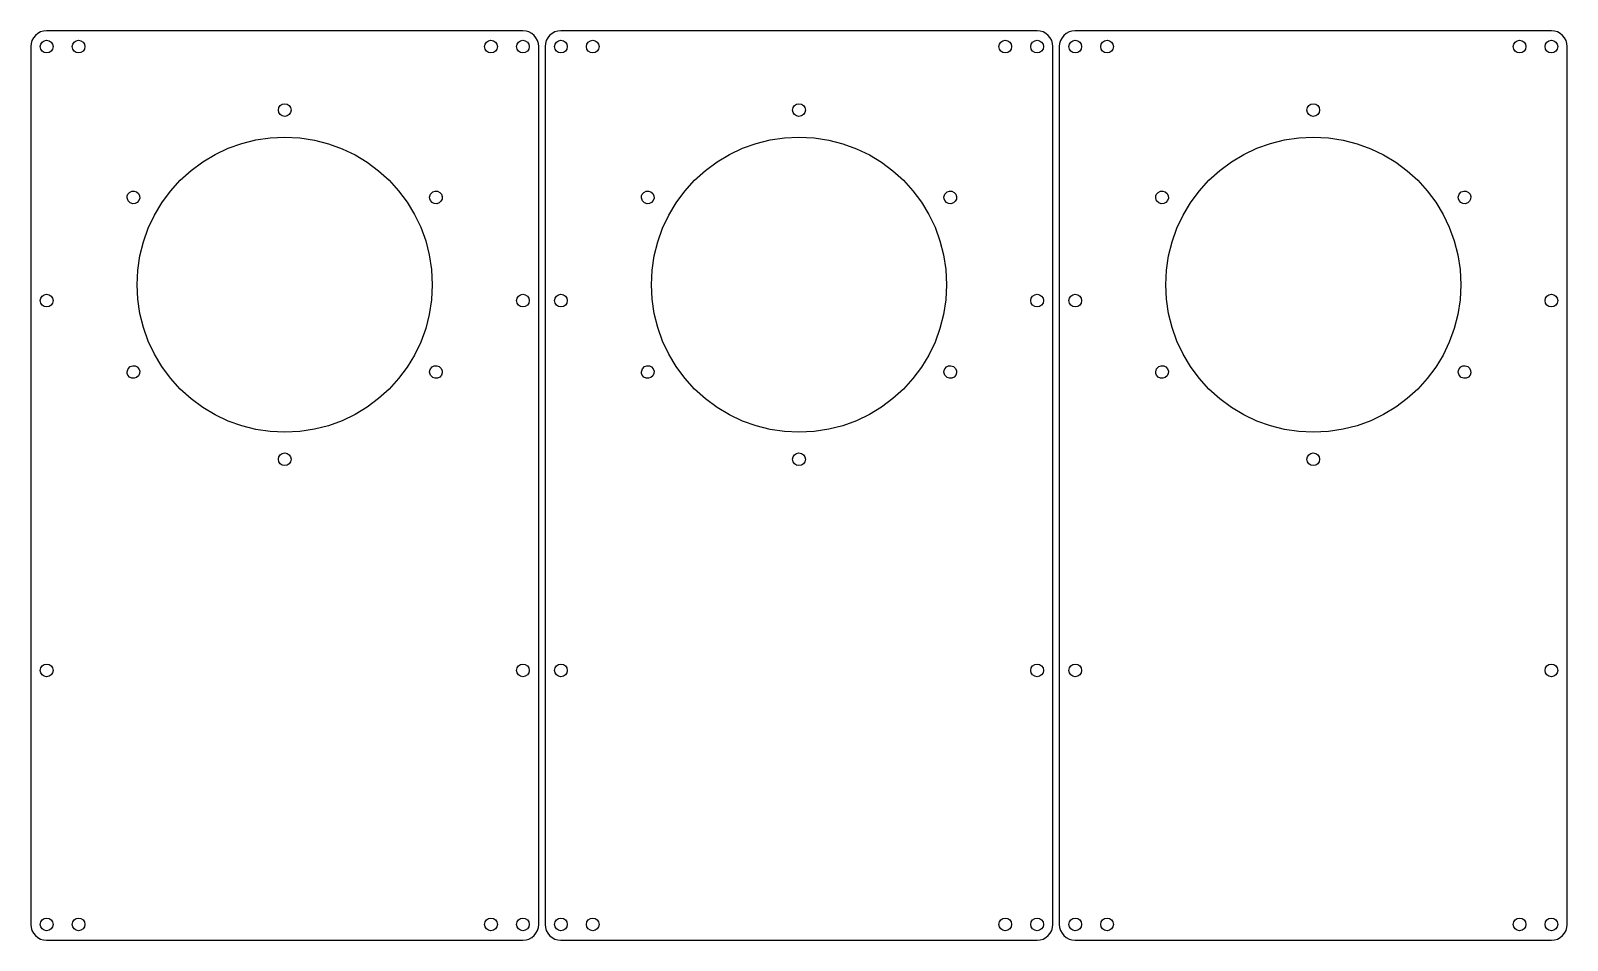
# Model space of a CAD drawing. Extents: x -8 to 800, y 225 to 800.
# Drawn here: x -8 to 476, y 513.5 to 800 of the extents above; entities that cross this region are included whole.
import ezdxf

# ---------------------------------------------------------------- set-up
doc = ezdxf.new("R2010")
doc.units = 0

msp = doc.modelspace()

# ---------------------------------------------------------------- linework, layer by layer
for p, q in [((-5.798146, 799.14734), (-6.537569, 798.53775)), ((-4.948708, 799.607281), (-5.798146, 799.14734)), ((-4.009068, 799.89777), (-4.948708, 799.607281)), ((-2.99904, 799.999), (-4.009068, 799.89777)), ((147.001, 799.999), (-2.99904, 799.999)), ((148.01085, 799.89777), (147.001, 799.999)), ((148.950422, 799.607281), (148.01085, 799.89777)), ((149.799877, 799.14734), (148.950422, 799.607281)), ((150.539375, 798.53775), (149.799877, 799.14734)), ((156.201123, 799.147393), (155.461625, 798.537875)), ((157.050578, 799.607297), (156.201123, 799.147393)), ((157.99015, 799.897771), (157.050578, 799.607297)), ((159, 799.999), (157.99015, 799.897771)), ((309, 799.999), (159, 799.999)), ((310.010137, 799.897771), (309, 799.999)), ((310.949844, 799.607297), (310.010137, 799.897771)), ((311.799316, 799.147393), (310.949844, 799.607297)), ((312.53875, 798.537875), (311.799316, 799.147393)), ((318.200684, 799.147393), (317.46125, 798.537875)), ((319.050156, 799.607297), (318.200684, 799.147393)), ((319.989863, 799.897771), (319.050156, 799.607297)), ((321, 799.999), (319.989863, 799.897771)), ((470.999, 799.999), (321, 799.999)), ((472.00918, 799.897771), (470.999, 799.999)), ((472.949, 799.607297), (472.00918, 799.897771)), ((473.798633, 799.147393), (472.949, 799.607297)), ((474.53825, 798.537875), (473.798633, 799.147393)), ((-7.897623, 796.009137), (-7.99886, 794.999)), ((-7.99886, 794.999), (-7.99886, 518.5)), ((-7.60712, 796.948844), (-7.897623, 796.009137)), ((-7.147165, 797.798316), (-7.60712, 796.948844)), ((-6.537569, 798.53775), (-7.147165, 797.798316)), ((-4.98103, 795), (-4.823872, 795.77825)), ((-4.823872, 794.221328), (-4.98103, 795)), ((-4.823872, 795.77825), (-4.395276, 796.414)), ((-4.395276, 793.585625), (-4.823872, 794.221328)), ((-4.395276, 796.414), (-3.759563, 796.84275)), ((-3.759563, 796.84275), (-2.98105, 797)), ((-2.98105, 797), (-2.202578, 796.842891)), ((-2.202578, 796.842891), (-1.566955, 796.414375)), ((-1.138487, 794.221328), (-1.567053, 793.585625)), ((-1.566955, 796.414375), (-1.13845, 795.778672)), ((-0.981333, 795), (-1.138487, 794.221328)), ((-1.13845, 795.778672), (-0.981333, 795)), ((5.05512, 795), (5.212274, 795.77825)), ((5.212274, 794.221328), (5.05512, 795)), ((5.212274, 795.77825), (5.640841, 796.414)), ((5.640841, 793.585625), (5.212274, 794.221328)), ((5.640841, 796.414), (6.276478, 796.84275)), ((6.276478, 796.84275), (7.05484, 797)), ((7.05484, 797), (7.833462, 796.842891)), ((7.833462, 796.842891), (8.469164, 796.414375)), ((8.897662, 794.221328), (8.469066, 793.585625)), ((8.469164, 796.414375), (8.897698, 795.778672)), ((9.05482, 795), (8.897662, 794.221328)), ((8.897698, 795.778672), (9.05482, 795)), ((134.982, 795), (135.139109, 795.778828)), ((135.139109, 794.22175), (134.982, 795)), ((135.139109, 795.778828), (135.567625, 796.414875)), ((135.567625, 793.586), (135.139109, 794.22175)), ((135.567625, 796.414875), (136.203328, 796.843734)), ((136.203328, 796.843734), (136.982, 797.001)), ((136.982, 797.001), (137.76025, 796.843734)), ((137.76025, 796.843734), (138.396, 796.414875)), ((138.396, 796.414875), (138.82475, 795.778828)), ((138.82475, 794.22175), (138.396, 793.586)), ((138.82475, 795.778828), (138.982, 795)), ((138.982, 795), (138.82475, 794.22175)), ((145.018, 795), (145.175094, 795.778828)), ((145.175094, 794.22175), (145.018, 795)), ((145.175094, 795.778828), (145.6035, 796.414875)), ((145.6035, 793.586), (145.175094, 794.22175)), ((145.6035, 796.414875), (146.238906, 796.843734)), ((146.238906, 796.843734), (147.017, 797.001)), ((147.017, 797.001), (147.795828, 796.843734)), ((147.795828, 796.843734), (148.431875, 796.414875)), ((148.431875, 796.414875), (148.860734, 795.778828)), ((148.860734, 794.22175), (148.431875, 793.586)), ((148.860734, 795.778828), (149.018, 795)), ((149.018, 795), (148.860734, 794.22175)), ((151.149076, 797.798316), (150.539375, 798.53775)), ((151.609141, 796.948844), (151.149076, 797.798316)), ((151.899729, 796.009137), (151.609141, 796.948844)), ((152.001, 794.999), (151.899729, 796.009137)), ((152.001, 518.5), (152.001, 794.999)), ((154.101271, 796.009807), (154, 795)), ((154, 795), (154, 518.5)), ((154.391859, 796.949266), (154.101271, 796.009807)), ((154.851924, 797.798561), (154.391859, 796.949266)), ((155.461625, 798.537875), (154.851924, 797.798561)), ((157.018, 795), (157.17525, 795.778672)), ((157.17525, 794.22175), (157.018, 795)), ((157.17525, 795.778672), (157.604, 796.414375)), ((157.604, 793.586), (157.17525, 794.22175)), ((157.604, 796.414375), (158.23975, 796.842891)), ((158.23975, 796.842891), (159.018, 797)), ((159.018, 797), (159.796672, 796.842891)), ((159.796672, 796.842891), (160.432375, 796.414375)), ((160.432375, 796.414375), (160.860891, 795.778672)), ((160.860891, 794.221328), (160.432375, 793.585625)), ((160.860891, 795.778672), (161.018, 795)), ((161.018, 795), (160.860891, 794.221328)), ((167.054, 795), (167.21125, 795.778672)), ((167.21125, 794.22175), (167.054, 795)), ((167.21125, 795.778672), (167.64, 796.414375)), ((167.64, 793.586), (167.21125, 794.22175)), ((167.64, 796.414375), (168.27575, 796.842891)), ((168.27575, 796.842891), (169.054, 797)), ((169.054, 797), (169.832672, 796.842891)), ((169.832672, 796.842891), (170.468375, 796.414375)), ((170.468375, 796.414375), (170.896891, 795.778672)), ((170.896891, 794.221328), (170.468375, 793.585625)), ((170.896891, 795.778672), (171.054, 795)), ((171.054, 795), (170.896891, 794.221328)), ((296.982, 795.001), (297.138953, 795.779672)), ((297.139094, 794.222328), (296.982, 795.001)), ((297.138953, 795.779672), (297.567125, 796.415375)), ((297.5675, 793.586625), (297.139094, 794.222328)), ((297.567125, 796.415375), (298.202484, 796.843891)), ((298.202484, 796.843891), (298.981, 797.001)), ((298.981, 797.001), (299.759672, 796.84375)), ((299.759672, 796.84375), (300.395375, 796.415)), ((300.395375, 796.415), (300.823891, 795.77925)), ((300.823891, 794.222328), (300.395375, 793.586625)), ((300.823891, 795.77925), (300.981, 795.001)), ((300.981, 795.001), (300.823891, 794.222328)), ((307.018, 795.001), (307.174953, 795.779672)), ((307.175094, 794.222328), (307.018, 795.001)), ((307.174953, 795.779672), (307.603125, 796.415375)), ((307.6035, 793.586625), (307.175094, 794.222328)), ((307.603125, 796.415375), (308.238484, 796.843891)), ((308.238484, 796.843891), (309.017, 797.001)), ((309.017, 797.001), (309.795672, 796.84375)), ((309.795672, 796.84375), (310.431375, 796.415)), ((310.85975, 794.222328), (310.431, 793.586625)), ((310.431375, 796.415), (310.859891, 795.77925)), ((311.017, 795.001), (310.85975, 794.222328)), ((310.859891, 795.77925), (311.017, 795.001)), ((313.14834, 797.798561), (312.53875, 798.537875)), ((313.608281, 796.949266), (313.14834, 797.798561)), ((313.89877, 796.009807), (313.608281, 796.949266)), ((314, 795), (313.89877, 796.009807)), ((314, 518.5), (314, 795)), ((316.10123, 796.009807), (316, 795)), ((316, 795), (316, 518.5)), ((316.391719, 796.949266), (316.10123, 796.009807)), ((316.85166, 797.798561), (316.391719, 796.949266)), ((317.46125, 798.537875), (316.85166, 797.798561)), ((319.018, 795), (319.175109, 795.778672)), ((319.175109, 794.22175), (319.018, 795)), ((319.175109, 795.778672), (319.603625, 796.414375)), ((319.603625, 793.586), (319.175109, 794.22175)), ((319.603625, 796.414375), (320.239328, 796.842891)), ((320.239328, 796.842891), (321.018, 797)), ((321.018, 797), (321.796094, 796.842891)), ((321.796094, 796.842891), (322.4315, 796.414375)), ((322.4315, 796.414375), (322.859906, 795.778672)), ((322.859906, 794.221328), (322.4315, 793.585625)), ((322.859906, 795.778672), (323.017, 795)), ((323.017, 795), (322.859906, 794.221328)), ((329.054, 795), (329.211109, 795.778672)), ((329.211109, 794.22175), (329.054, 795)), ((329.211109, 795.778672), (329.639625, 796.414375)), ((329.639625, 793.586), (329.211109, 794.22175)), ((329.639625, 796.414375), (330.275328, 796.842891)), ((330.275328, 796.842891), (331.054, 797)), ((331.054, 797), (331.832094, 796.842891)), ((331.832094, 796.842891), (332.4675, 796.414375)), ((332.4675, 796.414375), (332.895906, 795.778672)), ((332.895906, 794.221328), (332.4675, 793.585625)), ((332.895906, 795.778672), (333.053, 795)), ((333.053, 795), (332.895906, 794.221328)), ((458.981, 795.001), (459.138109, 795.779672)), ((459.138109, 794.222328), (458.981, 795.001)), ((459.138109, 795.779672), (459.566625, 796.415375)), ((459.566625, 793.586625), (459.138109, 794.222328)), ((459.566625, 796.415375), (460.202328, 796.843891)), ((460.202328, 796.843891), (460.981, 797.001)), ((460.981, 797.001), (461.75925, 796.84375)), ((461.75925, 796.84375), (462.395, 796.415)), ((462.395, 796.415), (462.82375, 795.77925)), ((462.82375, 794.222328), (462.395, 793.586625)), ((462.82375, 795.77925), (462.981, 795.001)), ((462.981, 795.001), (462.82375, 794.222328)), ((469.017, 795.001), (469.174094, 795.779672)), ((469.174094, 794.222328), (469.017, 795.001)), ((469.174094, 795.779672), (469.6025, 796.415375)), ((469.6025, 793.586625), (469.174094, 794.222328)), ((469.6025, 796.415375), (470.237906, 796.843891)), ((470.237906, 796.843891), (471.016, 797.001)), ((471.016, 797.001), (471.794828, 796.84375)), ((471.794828, 796.84375), (472.430875, 796.415)), ((472.430875, 796.415), (472.859734, 795.77925)), ((472.859734, 794.222328), (472.430875, 793.586625)), ((472.859734, 795.77925), (473.017, 795.001)), ((473.017, 795.001), (472.859734, 794.222328)), ((475.148023, 797.798561), (474.53825, 798.537875)), ((475.608125, 796.949266), (475.148023, 797.798561)), ((475.898727, 796.009807), (475.608125, 796.949266)), ((476, 795), (475.898727, 796.009807)), ((476, 518.5), (476, 795)), ((-3.759563, 793.157109), (-4.395276, 793.585625)), ((-2.98105, 793), (-3.759563, 793.157109)), ((-2.202688, 793.157109), (-2.98105, 793)), ((-1.567053, 793.585625), (-2.202688, 793.157109)), ((6.276478, 793.157109), (5.640841, 793.585625)), ((7.05484, 793), (6.276478, 793.157109)), ((7.833353, 793.157109), (7.05484, 793)), ((8.469066, 793.585625), (7.833353, 793.157109)), ((136.203328, 793.15725), (135.567625, 793.586)), ((136.982, 793), (136.203328, 793.15725)), ((137.76025, 793.15725), (136.982, 793)), ((138.396, 793.586), (137.76025, 793.15725)), ((146.238906, 793.15725), (145.6035, 793.586)), ((147.017, 793), (146.238906, 793.15725)), ((147.795828, 793.15725), (147.017, 793)), ((148.431875, 793.586), (147.795828, 793.15725)), ((158.23975, 793.15725), (157.604, 793.586)), ((159.018, 793), (158.23975, 793.15725)), ((159.796672, 793.157109), (159.018, 793)), ((160.432375, 793.585625), (159.796672, 793.157109)), ((168.27575, 793.15725), (167.64, 793.586)), ((169.054, 793), (168.27575, 793.15725)), ((169.832672, 793.157109), (169.054, 793)), ((170.468375, 793.585625), (169.832672, 793.157109)), ((298.202906, 793.158109), (297.5675, 793.586625)), ((298.981, 793.001), (298.202906, 793.158109)), ((299.759672, 793.158109), (298.981, 793.001)), ((300.395375, 793.586625), (299.759672, 793.158109)), ((308.238906, 793.158109), (307.6035, 793.586625)), ((309.017, 793.001), (308.238906, 793.158109)), ((309.79525, 793.158109), (309.017, 793.001)), ((310.431, 793.586625), (309.79525, 793.158109)), ((320.239328, 793.15725), (319.603625, 793.586)), ((321.018, 793), (320.239328, 793.15725)), ((321.796094, 793.157109), (321.018, 793)), ((322.4315, 793.585625), (321.796094, 793.157109)), ((330.275328, 793.15725), (329.639625, 793.586)), ((331.054, 793), (330.275328, 793.15725)), ((331.832094, 793.157109), (331.054, 793)), ((332.4675, 793.585625), (331.832094, 793.157109)), ((460.202328, 793.158109), (459.566625, 793.586625)), ((460.981, 793.001), (460.202328, 793.158109)), ((461.75925, 793.158109), (460.981, 793.001)), ((462.395, 793.586625), (461.75925, 793.158109)), ((470.237906, 793.158109), (469.6025, 793.586625)), ((471.016, 793.001), (470.237906, 793.158109)), ((471.794828, 793.158109), (471.016, 793.001)), ((472.430875, 793.586625), (471.794828, 793.158109)), ((70.0004, 774.999), (70.157644, 775.777672)), ((70.157475, 774.220172), (70.0004, 774.999)), ((70.157644, 775.777672), (70.586425, 776.413375)), ((70.586425, 776.413375), (71.222319, 776.841891)), ((71.222319, 776.841891), (72.0009, 776.999)), ((72.0009, 776.999), (72.779272, 776.84175)), ((72.779272, 776.84175), (73.4149, 776.413)), ((73.4149, 776.413), (73.843453, 775.77725)), ((73.843453, 775.77725), (74.0006, 774.999)), ((74.0006, 774.999), (73.843523, 774.220172)), ((232, 774.999), (232.157109, 775.777672)), ((232.156688, 774.220328), (232, 774.999)), ((232.157109, 775.777672), (232.585625, 776.413375)), ((232.585625, 776.413375), (233.221328, 776.841891)), ((233.221328, 776.841891), (234, 776.999)), ((234, 776.999), (234.77825, 776.841891)), ((234.77825, 776.841891), (235.414, 776.413375)), ((235.414, 776.413375), (235.84275, 775.777672)), ((235.84275, 775.777672), (236, 774.999)), ((236, 774.999), (235.842891, 774.220328)), ((393.999, 774.999), (394.156266, 775.777672)), ((394.156266, 774.220328), (393.999, 774.999)), ((394.156266, 775.777672), (394.585125, 776.413375)), ((394.585125, 776.413375), (395.221172, 776.841891)), ((395.221172, 776.841891), (396, 776.999)), ((396, 776.999), (396.778094, 776.841891)), ((396.778094, 776.841891), (397.4135, 776.413375)), ((397.4135, 776.413375), (397.841906, 775.777672)), ((397.841906, 775.777672), (397.999, 774.999)), ((397.999, 774.999), (397.841906, 774.220328)), ((70.5862, 773.584125), (70.157475, 774.220172)), ((71.22215, 773.155266), (70.5862, 773.584125)), ((72.0009, 772.998), (71.22215, 773.155266)), ((72.779483, 773.155266), (72.0009, 772.998)), ((73.415087, 773.584125), (72.779483, 773.155266)), ((73.843523, 774.220172), (73.415087, 773.584125)), ((232.58525, 773.584625), (232.156688, 774.220328)), ((233.221187, 773.156109), (232.58525, 773.584625)), ((234, 772.999), (233.221187, 773.156109)), ((234.778672, 773.156109), (234, 772.999)), ((235.414375, 773.584625), (234.778672, 773.156109)), ((235.842891, 774.220328), (235.414375, 773.584625)), ((394.585125, 773.584625), (394.156266, 774.220328)), ((395.221172, 773.156109), (394.585125, 773.584625)), ((396, 772.999), (395.221172, 773.156109)), ((396.778094, 773.156109), (396, 772.999)), ((397.4135, 773.584625), (396.778094, 773.156109)), ((397.841906, 774.220328), (397.4135, 773.584625)), ((58.477029, 764.489082), (62.886812, 765.597281)), ((62.886812, 765.597281), (67.404934, 766.271465)), ((67.404934, 766.271465), (72.0009, 766.499)), ((72.0009, 766.499), (76.755205, 766.258923)), ((76.755205, 766.258923), (81.372164, 765.554275)), ((81.372164, 765.554275), (85.828405, 764.408431)), ((220.476445, 764.489521), (224.886188, 765.597703)), ((224.886188, 765.597703), (229.404211, 766.271752)), ((229.404211, 766.271752), (234, 766.499)), ((234, 766.499), (238.754315, 766.258934)), ((238.754315, 766.258934), (243.371303, 765.554318)), ((243.371303, 765.554318), (247.827588, 764.408524)), ((382.475689, 764.489521), (386.885609, 765.597703)), ((386.885609, 765.597703), (391.403881, 766.271752)), ((391.403881, 766.271752), (396, 766.499)), ((396, 766.499), (400.754304, 766.258934)), ((400.754304, 766.258934), (405.37126, 765.554318)), ((405.37126, 765.554318), (409.827496, 764.408524)), ((46.202625, 758.686719), (50.104443, 761.021168)), ((50.104443, 761.021168), (54.206075, 762.9595)), ((54.206075, 762.9595), (58.477029, 764.489082)), ((85.828405, 764.408431), (90.100556, 762.844766)), ((90.100556, 762.844766), (94.165246, 760.886653)), ((94.165246, 760.886653), (97.999102, 758.557467)), ((208.202063, 758.686859), (212.103867, 761.021432)), ((212.103867, 761.021432), (216.2055, 762.959875)), ((216.2055, 762.959875), (220.476445, 764.489521)), ((247.827588, 764.408524), (252.099797, 762.844922)), ((252.099797, 762.844922), (256.164554, 760.886885)), ((256.164554, 760.886885), (259.998486, 758.557783)), ((370.201078, 758.686859), (374.10292, 761.021432)), ((374.10292, 761.021432), (378.204625, 762.959875)), ((378.204625, 762.959875), (382.475689, 764.489521)), ((409.827496, 764.408524), (414.099641, 762.844922)), ((414.099641, 762.844922), (418.164323, 760.886885)), ((418.164323, 760.886885), (421.99817, 758.557783)), ((39.1204, 752.88), (42.531113, 755.968785)), ((42.531113, 755.968785), (46.202625, 758.686719)), ((97.999102, 758.557467), (101.578752, 755.880583)), ((101.578752, 755.880583), (104.880825, 752.879375)), ((201.12, 752.88), (204.530602, 755.968826)), ((204.530602, 755.968826), (208.202063, 758.686859)), ((259.998486, 758.557783), (263.578218, 755.88099)), ((263.578218, 755.88099), (266.880375, 752.879875)), ((363.119, 752.88), (366.529604, 755.968826)), ((366.529604, 755.968826), (370.201078, 758.686859)), ((421.99817, 758.557783), (425.577811, 755.88099)), ((425.577811, 755.88099), (428.879875, 752.879875)), ((36.031445, 749.469109), (39.1204, 752.88)), ((104.880825, 752.879375), (107.881949, 749.577218)), ((198.030885, 749.469398), (201.12, 752.88)), ((266.880375, 752.879875), (269.881583, 749.577811)), ((360.030172, 749.469398), (363.119, 752.88)), ((428.879875, 752.879875), (431.88099, 749.577811)), ((22.3718, 747.404), (22.42585, 747.970625)), ((22.66185, 746.458), (22.3718, 747.404)), ((22.42585, 747.970625), (22.6374, 748.499)), ((22.6374, 748.499), (23.162714, 749.094734)), ((23.3698, 745.767), (22.66185, 746.458)), ((23.162714, 749.094734), (23.851762, 749.430875)), ((24.122645, 745.5135), (23.3698, 745.767)), ((23.851762, 749.430875), (24.616655, 749.484078)), ((24.887538, 745.56675), (24.122645, 745.5135)), ((24.616655, 749.484078), (25.3695, 749.231)), ((25.576586, 745.903125), (24.887538, 745.56675)), ((25.3695, 749.231), (25.965227, 748.705828)), ((26.1019, 746.499), (25.576586, 745.903125)), ((25.965227, 748.705828), (26.301612, 748.016875)), ((26.355042, 747.251984), (26.1019, 746.499)), ((26.301612, 748.016875), (26.355042, 747.251984)), ((30.978817, 741.895641), (33.313375, 745.7975)), ((33.313375, 745.7975), (36.031445, 749.469109)), ((107.881949, 749.577218), (110.558752, 745.997486)), ((110.558752, 745.997486), (112.887861, 742.163554)), ((117.634, 747.594), (117.923625, 748.54)), ((117.68775, 747.027375), (117.634, 747.594)), ((117.899, 746.499), (117.68775, 747.027375)), ((118.42475, 745.903125), (117.899, 746.499)), ((117.923625, 748.54), (118.631, 749.231)), ((119.114, 745.56675), (118.42475, 745.903125)), ((118.631, 749.231), (119.383984, 749.484078)), ((119.879, 745.5135), (119.114, 745.56675)), ((119.383984, 749.484078), (120.148875, 749.430875)), ((120.632, 745.767), (119.879, 745.5135)), ((120.148875, 749.430875), (120.837828, 749.094734)), ((121.227297, 746.292172), (120.632, 745.767)), ((120.837828, 749.094734), (121.363, 748.499)), ((121.563375, 746.981125), (121.227297, 746.292172)), ((121.363, 748.499), (121.616516, 747.746016)), ((121.616516, 747.746016), (121.563375, 746.981125)), ((184.371, 747.404), (184.424875, 747.970625)), ((184.661125, 746.458), (184.371, 747.404)), ((184.424875, 747.970625), (184.637, 748.499)), ((184.637, 748.499), (185.162172, 749.094875)), ((185.369, 745.767), (184.661125, 746.458)), ((185.162172, 749.094875), (185.851125, 749.43125)), ((186.121984, 745.513922), (185.369, 745.767)), ((185.851125, 749.43125), (186.616016, 749.4845)), ((186.886875, 745.567125), (186.121984, 745.513922)), ((186.616016, 749.4845), (187.369, 749.231)), ((187.575828, 745.903266), (186.886875, 745.567125)), ((187.369, 749.231), (187.964453, 748.705828)), ((188.101, 746.499), (187.575828, 745.903266)), ((187.964453, 748.705828), (188.300875, 748.016875)), ((188.354359, 747.251984), (188.101, 746.499)), ((188.300875, 748.016875), (188.354359, 747.251984)), ((192.978076, 741.896133), (195.312703, 745.797937)), ((195.312703, 745.797937), (198.030885, 749.469398)), ((269.881583, 749.577811), (272.558467, 745.99817)), ((272.558467, 745.99817), (274.887653, 742.164323)), ((279.633, 747.594), (279.92275, 748.54)), ((279.68725, 747.027375), (279.633, 747.594)), ((279.899, 746.499), (279.68725, 747.027375)), ((280.424172, 745.903266), (279.899, 746.499)), ((279.92275, 748.54), (280.631, 749.231)), ((281.113125, 745.567125), (280.424172, 745.903266)), ((280.631, 749.231), (281.383562, 749.4845)), ((281.878016, 745.513922), (281.113125, 745.567125)), ((281.383562, 749.4845), (282.1485, 749.43125)), ((282.631, 745.767), (281.878016, 745.513922)), ((282.1485, 749.43125), (282.837688, 749.094875)), ((283.226313, 746.292172), (282.631, 745.767)), ((282.837688, 749.094875), (283.363, 748.499)), ((283.5625, 746.981125), (283.226313, 746.292172)), ((283.363, 748.499), (283.615937, 747.746016)), ((283.615937, 747.746016), (283.5625, 746.981125)), ((346.37, 747.404), (346.424625, 747.970625)), ((346.6605, 746.458), (346.37, 747.404)), ((346.424625, 747.970625), (346.636, 748.499)), ((346.636, 748.499), (347.161172, 749.094875)), ((347.368, 745.767), (346.6605, 746.458)), ((347.161172, 749.094875), (347.850125, 749.43125)), ((348.121, 745.513922), (347.368, 745.767)), ((347.850125, 749.43125), (348.615016, 749.4845)), ((348.886, 745.567125), (348.121, 745.513922)), ((348.615016, 749.4845), (349.368, 749.231)), ((349.57525, 745.903266), (348.886, 745.567125)), ((349.368, 749.231), (349.963891, 748.705828)), ((350.101, 746.499), (349.57525, 745.903266)), ((349.963891, 748.705828), (350.300375, 748.016875)), ((350.353922, 747.251984), (350.101, 746.499)), ((350.300375, 748.016875), (350.353922, 747.251984)), ((354.977516, 741.896133), (357.312125, 745.797937)), ((357.312125, 745.797937), (360.030172, 749.469398)), ((431.88099, 749.577811), (434.557783, 745.99817)), ((434.557783, 745.99817), (436.886885, 742.164323)), ((441.633, 747.594), (441.922625, 748.54)), ((441.68675, 747.027375), (441.633, 747.594)), ((441.898, 746.499), (441.68675, 747.027375)), ((442.423328, 745.903266), (441.898, 746.499)), ((441.922625, 748.54), (442.63, 749.231)), ((443.112625, 745.567125), (442.423328, 745.903266)), ((442.63, 749.231), (443.382984, 749.4845)), ((443.877859, 745.513922), (443.112625, 745.567125)), ((443.382984, 749.4845), (444.147875, 749.43125)), ((444.631, 745.767), (443.877859, 745.513922)), ((444.147875, 749.43125), (444.836828, 749.094875)), ((445.226297, 746.292172), (444.631, 745.767)), ((444.836828, 749.094875), (445.362, 748.499)), ((445.562375, 746.981125), (445.226297, 746.292172)), ((445.362, 748.499), (445.615516, 747.746016)), ((445.615516, 747.746016), (445.562375, 746.981125)), ((29.0404, 737.794), (30.978817, 741.895641)), ((112.887861, 742.163554), (114.845906, 738.098797)), ((191.039625, 737.7945), (192.978076, 741.896133)), ((274.887653, 742.164323), (276.845766, 738.099641)), ((353.039, 737.7945), (354.977516, 741.896133)), ((436.886885, 742.164323), (438.844922, 738.099641)), ((27.510752, 733.523047), (29.0404, 737.794)), ((114.845906, 738.098797), (116.409514, 733.826588)), ((189.509971, 733.523555), (191.039625, 737.7945)), ((276.845766, 738.099641), (278.409431, 733.827496)), ((351.509234, 733.523555), (353.039, 737.7945)), ((438.844922, 738.099641), (440.408524, 733.827496)), ((26.4025, 729.11325), (27.510752, 733.523047)), ((116.409514, 733.826588), (117.555314, 729.370303)), ((188.401734, 729.113812), (189.509971, 733.523555)), ((278.409431, 733.827496), (279.555275, 729.37126)), ((350.400875, 729.113812), (351.509234, 733.523555)), ((440.408524, 733.827496), (441.554318, 729.37126)), ((25.728273, 724.595078), (26.4025, 729.11325)), ((117.555314, 729.370303), (118.259933, 724.753315)), ((187.727537, 724.595789), (188.401734, 729.113812)), ((279.555275, 729.37126), (280.259923, 724.754304)), ((349.726578, 724.595789), (350.400875, 729.113812)), ((441.554318, 729.37126), (442.258934, 724.754304)), ((25.5007, 719.999), (25.728273, 724.595078)), ((118.259933, 724.753315), (118.5, 719.999)), ((187.5, 720), (187.727537, 724.595789)), ((280.259923, 724.754304), (280.5, 720)), ((349.499, 720), (349.726578, 724.595789)), ((442.258934, 724.754304), (442.499, 720)), ((-4.823872, 715.778672), (-4.395276, 716.414375)), ((-4.395276, 716.414375), (-3.759563, 716.842891)), ((-3.759563, 716.842891), (-2.98105, 717)), ((-2.98105, 717), (-2.202578, 716.842891)), ((-2.202578, 716.842891), (-1.566955, 716.414375)), ((-1.566955, 716.414375), (-1.13845, 715.778672)), ((25.728273, 715.403211), (25.5007, 719.999)), ((118.5, 719.999), (118.259933, 715.244696)), ((145.175094, 715.778828), (145.6035, 716.414875)), ((145.6035, 716.414875), (146.238906, 716.843734)), ((146.238906, 716.843734), (147.017, 717.001)), ((147.017, 717.001), (147.795828, 716.843734)), ((147.795828, 716.843734), (148.431875, 716.414875)), ((148.431875, 716.414875), (148.860734, 715.778828)), ((157.17525, 715.779094), (157.604, 716.4145)), ((157.604, 716.4145), (158.23975, 716.842906)), ((158.23975, 716.842906), (159.018, 717)), ((159.018, 717), (159.796672, 716.842906)), ((159.796672, 716.842906), (160.432375, 716.4145)), ((160.432375, 716.4145), (160.860891, 715.779094)), ((187.727537, 715.403922), (187.5, 720)), ((280.5, 720), (280.259923, 715.24552)), ((307.174953, 715.77925), (307.603125, 716.415)), ((307.603125, 716.415), (308.238484, 716.84375)), ((308.238484, 716.84375), (309.017, 717.001)), ((309.017, 717.001), (309.795672, 716.84375)), ((309.795672, 716.84375), (310.431375, 716.415)), ((310.431375, 716.415), (310.859891, 715.77925)), ((319.175109, 715.779094), (319.603625, 716.4145)), ((319.603625, 716.4145), (320.239328, 716.842906)), ((320.239328, 716.842906), (321.018, 717)), ((321.018, 717), (321.796094, 716.842906)), ((321.796094, 716.842906), (322.4315, 716.4145)), ((322.4315, 716.4145), (322.859906, 715.779094)), ((349.726578, 715.403922), (349.499, 720)), ((442.499, 720), (442.258934, 715.24552)), ((469.174094, 715.77925), (469.6025, 716.415)), ((469.6025, 716.415), (470.237906, 716.84375)), ((470.237906, 716.84375), (471.016, 717.001)), ((471.016, 717.001), (471.794828, 716.84375)), ((471.794828, 716.84375), (472.430875, 716.415)), ((472.430875, 716.415), (472.859734, 715.77925)), ((-4.98103, 715), (-4.823872, 715.778672)), ((-4.823872, 714.22175), (-4.98103, 715)), ((-4.395276, 713.586), (-4.823872, 714.22175)), ((-3.759563, 713.15725), (-4.395276, 713.586)), ((-2.98105, 713), (-3.759563, 713.15725)), ((-2.202688, 713.157109), (-2.98105, 713)), ((-1.567053, 713.585625), (-2.202688, 713.157109)), ((-1.138487, 714.221328), (-1.567053, 713.585625)), ((-0.981333, 715), (-1.138487, 714.221328)), ((-1.13845, 715.778672), (-0.981333, 715)), ((26.4025, 710.885188), (25.728273, 715.403211)), ((118.259933, 715.244696), (117.555314, 710.627738)), ((145.018, 715), (145.175094, 715.778828)), ((145.175094, 714.221906), (145.018, 715)), ((145.6035, 713.5865), (145.175094, 714.221906)), ((146.238906, 713.158094), (145.6035, 713.5865)), ((147.017, 713.001), (146.238906, 713.158094)), ((147.795828, 713.158516), (147.017, 713.001)), ((148.431875, 713.586875), (147.795828, 713.158516)), ((148.860734, 714.222047), (148.431875, 713.586875)), ((148.860734, 715.778828), (149.018, 715)), ((149.018, 715), (148.860734, 714.222047)), ((157.018, 715.001), (157.17525, 715.779094)), ((157.17525, 714.222328), (157.018, 715.001)), ((157.604, 713.586625), (157.17525, 714.222328)), ((158.23975, 713.158109), (157.604, 713.586625)), ((159.018, 713.001), (158.23975, 713.158109)), ((159.796672, 713.157687), (159.018, 713.001)), ((160.432375, 713.58625), (159.796672, 713.157687)), ((160.860891, 714.222187), (160.432375, 713.58625)), ((160.860891, 715.779094), (161.018, 715.001)), ((161.018, 715.001), (160.860891, 714.222187)), ((188.401734, 710.88575), (187.727537, 715.403922)), ((280.259923, 715.24552), (279.555275, 710.62841)), ((307.018, 715.001), (307.174953, 715.77925)), ((307.175094, 714.222484), (307.018, 715.001)), ((307.6035, 713.587125), (307.175094, 714.222484)), ((308.238906, 713.158953), (307.6035, 713.587125)), ((309.017, 713.002), (308.238906, 713.158953)), ((309.79525, 713.158953), (309.017, 713.002)), ((310.431, 713.587125), (309.79525, 713.158953)), ((310.85975, 714.222484), (310.431, 713.587125)), ((311.017, 715.001), (310.85975, 714.222484)), ((310.859891, 715.77925), (311.017, 715.001)), ((319.018, 715.001), (319.175109, 715.779094)), ((319.175109, 714.222328), (319.018, 715.001)), ((319.603625, 713.586625), (319.175109, 714.222328)), ((320.239328, 713.158109), (319.603625, 713.586625)), ((321.018, 713.001), (320.239328, 713.158109)), ((321.796094, 713.157687), (321.018, 713.001)), ((322.4315, 713.58625), (321.796094, 713.157687)), ((322.859906, 714.222187), (322.4315, 713.58625)), ((322.859906, 715.779094), (323.017, 715.001)), ((323.017, 715.001), (322.859906, 714.222187)), ((350.400875, 710.88575), (349.726578, 715.403922)), ((442.258934, 715.24552), (441.554318, 710.62841)), ((469.017, 715.001), (469.174094, 715.77925)), ((469.174094, 714.222484), (469.017, 715.001)), ((469.6025, 713.587125), (469.174094, 714.222484)), ((470.237906, 713.158953), (469.6025, 713.587125)), ((471.016, 713.002), (470.237906, 713.158953)), ((471.794828, 713.158953), (471.016, 713.002)), ((472.430875, 713.587125), (471.794828, 713.158953)), ((472.859734, 714.222484), (472.430875, 713.587125)), ((472.859734, 715.77925), (473.017, 715.001)), ((473.017, 715.001), (472.859734, 714.222484)), ((27.510752, 706.475445), (26.4025, 710.885188)), ((117.555314, 710.627738), (116.409514, 706.171498)), ((189.509971, 706.475953), (188.401734, 710.88575)), ((279.555275, 710.62841), (278.409431, 706.172041)), ((351.509234, 706.475953), (350.400875, 710.88575)), ((441.554318, 710.62841), (440.408524, 706.172041)), ((29.0404, 702.2045), (27.510752, 706.475445)), ((30.978817, 698.102867), (29.0404, 702.2045)), ((114.845906, 701.899344), (112.887861, 697.834647)), ((116.409514, 706.171498), (114.845906, 701.899344)), ((191.039625, 702.205), (189.509971, 706.475953)), ((192.978076, 698.103359), (191.039625, 702.205)), ((276.845766, 701.899781), (274.887653, 697.835002)), ((278.409431, 706.172041), (276.845766, 701.899781)), ((353.039, 702.205), (351.509234, 706.475953)), ((354.977516, 698.103359), (353.039, 702.205)), ((438.844922, 701.899781), (436.886885, 697.835002)), ((440.408524, 706.172041), (438.844922, 701.899781)), ((33.313375, 694.201063), (30.978817, 698.102867)), ((112.887861, 697.834647), (110.558752, 694.000777)), ((195.312703, 694.2015), (192.978076, 698.103359)), ((274.887653, 697.835002), (272.558467, 694.001074)), ((357.312125, 694.2015), (354.977516, 698.103359)), ((436.886885, 697.835002), (434.557783, 694.001074)), ((22.3718, 692.594), (22.661675, 693.54)), ((22.425925, 692.027375), (22.3718, 692.594)), ((22.661675, 693.54), (23.3693, 694.231)), ((23.3693, 694.231), (24.122144, 694.4845)), ((24.122144, 694.4845), (24.887025, 694.43125)), ((24.887025, 694.43125), (25.576044, 694.094875)), ((25.576044, 694.094875), (26.1013, 693.499)), ((26.1013, 693.499), (26.35455, 692.746578)), ((26.35455, 692.746578), (26.301275, 691.981875)), ((36.031445, 690.529602), (33.313375, 694.201063)), ((110.558752, 694.000777), (107.881949, 690.421105)), ((117.634, 692.404), (117.68775, 692.970625)), ((117.923625, 691.458), (117.634, 692.404)), ((117.68775, 692.970625), (117.899, 693.499)), ((117.899, 693.499), (118.42475, 694.094734)), ((118.42475, 694.094734), (119.114, 694.430875)), ((119.114, 694.430875), (119.879, 694.484078)), ((119.879, 694.484078), (120.632, 694.231)), ((120.632, 694.231), (121.227156, 693.705828)), ((121.227156, 693.705828), (121.563, 693.016875)), ((121.616094, 692.251984), (121.363, 691.499)), ((121.563, 693.016875), (121.616094, 692.251984)), ((184.371, 692.595), (184.660625, 693.54025)), ((184.42525, 692.028375), (184.371, 692.595)), ((184.660625, 693.54025), (185.368, 694.232)), ((185.368, 694.232), (186.121, 694.484938)), ((186.121, 694.484938), (186.886, 694.4315)), ((186.886, 694.4315), (187.57525, 694.095313)), ((187.57525, 694.095313), (188.101, 693.5)), ((188.101, 693.5), (188.353938, 692.747)), ((188.353938, 692.747), (188.3005, 691.982)), ((198.030885, 690.529891), (195.312703, 694.2015)), ((272.558467, 694.001074), (269.881583, 690.421367)), ((279.633, 692.404), (279.68725, 692.97075)), ((279.923125, 691.458375), (279.633, 692.404)), ((279.68725, 692.97075), (279.899, 693.5)), ((279.899, 693.5), (280.424313, 694.095297)), ((280.424313, 694.095297), (281.1135, 694.431375)), ((281.1135, 694.431375), (281.878438, 694.484516)), ((281.878438, 694.484516), (282.631, 694.231)), ((282.631, 694.231), (283.226313, 693.705844)), ((283.226313, 693.705844), (283.5625, 693.017)), ((283.615937, 692.252406), (283.363, 691.5)), ((283.5625, 693.017), (283.615937, 692.252406)), ((346.37, 692.595), (346.6605, 693.54025)), ((346.424625, 692.028375), (346.37, 692.595)), ((346.6605, 693.54025), (347.368, 694.232)), ((347.368, 694.232), (348.120984, 694.484938)), ((348.120984, 694.484938), (348.885875, 694.4315)), ((348.885875, 694.4315), (349.574828, 694.095313)), ((349.574828, 694.095313), (350.1, 693.5)), ((350.1, 693.5), (350.353078, 692.747)), ((350.353078, 692.747), (350.299875, 691.982)), ((360.030172, 690.529891), (357.312125, 694.2015)), ((434.557783, 694.001074), (431.88099, 690.421367)), ((441.633, 692.404), (441.686375, 692.97075)), ((441.922625, 691.458375), (441.633, 692.404)), ((441.686375, 692.97075), (441.898, 693.5)), ((441.898, 693.5), (442.42375, 694.095297)), ((442.42375, 694.095297), (443.113, 694.431375)), ((443.113, 694.431375), (443.878, 694.484516)), ((443.878, 694.484516), (444.631, 694.231)), ((444.631, 694.231), (445.226156, 693.705844)), ((445.226156, 693.705844), (445.562, 693.017)), ((445.615094, 692.252406), (445.362, 691.5)), ((445.562, 693.017), (445.615094, 692.252406)), ((22.6374, 691.499), (22.425925, 692.027375)), ((23.162742, 690.903687), (22.6374, 691.499)), ((23.851837, 690.5675), (23.162742, 690.903687)), ((24.616739, 690.514063), (23.851837, 690.5675)), ((25.3695, 690.767), (24.616739, 690.514063)), ((25.965062, 691.292734), (25.3695, 690.767)), ((26.301275, 691.981875), (25.965062, 691.292734)), ((39.1204, 687.119), (36.031445, 690.529602)), ((107.881949, 690.421105), (104.880825, 687.119)), ((118.631, 690.767), (117.923625, 691.458)), ((119.383984, 690.514063), (118.631, 690.767)), ((120.148875, 690.5675), (119.383984, 690.514063)), ((120.837828, 690.903687), (120.148875, 690.5675)), ((121.363, 691.499), (120.837828, 690.903687)), ((184.637, 691.5), (184.42525, 692.028375)), ((185.162172, 690.904109), (184.637, 691.5)), ((185.851125, 690.567625), (185.162172, 690.904109)), ((186.616016, 690.514078), (185.851125, 690.567625)), ((187.369, 690.767), (186.616016, 690.514078)), ((187.964313, 691.29275), (187.369, 690.767)), ((188.3005, 691.982), (187.964313, 691.29275)), ((201.12, 687.119), (198.030885, 690.529891)), ((269.881583, 690.421367), (266.880375, 687.11925)), ((280.631, 690.767), (279.923125, 691.458375)), ((281.383562, 690.514078), (280.631, 690.767)), ((282.1485, 690.567625), (281.383562, 690.514078)), ((282.837688, 690.904109), (282.1485, 690.567625)), ((283.363, 691.5), (282.837688, 690.904109)), ((346.636, 691.5), (346.424625, 692.028375)), ((347.161313, 690.904109), (346.636, 691.5)), ((347.8505, 690.567625), (347.161313, 690.904109)), ((348.615437, 690.514078), (347.8505, 690.567625)), ((349.368, 690.767), (348.615437, 690.514078)), ((349.963734, 691.29275), (349.368, 690.767)), ((350.299875, 691.982), (349.963734, 691.29275)), ((363.119, 687.119), (360.030172, 690.529891)), ((431.88099, 690.421367), (428.879875, 687.11925)), ((442.63, 690.767), (441.922625, 691.458375)), ((443.382984, 690.514078), (442.63, 690.767)), ((444.147875, 690.567625), (443.382984, 690.514078)), ((444.836828, 690.904109), (444.147875, 690.567625)), ((445.362, 691.5), (444.836828, 690.904109)), ((42.531113, 684.029885), (39.1204, 687.119)), ((46.202625, 681.311703), (42.531113, 684.029885)), ((101.578752, 684.117833), (97.999102, 681.440973)), ((104.880825, 687.119), (101.578752, 684.117833)), ((204.530602, 684.030215), (201.12, 687.119)), ((208.202063, 681.312281), (204.530602, 684.030215)), ((263.578218, 684.118094), (259.998486, 681.44127)), ((266.880375, 687.11925), (263.578218, 684.118094)), ((366.529604, 684.030215), (363.119, 687.119)), ((370.201078, 681.312281), (366.529604, 684.030215)), ((425.577811, 684.118094), (421.99817, 681.44127)), ((428.879875, 687.11925), (425.577811, 684.118094)), ((50.104443, 678.977076), (46.202625, 681.311703)), ((54.206075, 677.038625), (50.104443, 678.977076)), ((94.165246, 679.111791), (90.100556, 677.153656)), ((97.999102, 681.440973), (94.165246, 679.111791)), ((212.103867, 678.977832), (208.202063, 681.312281)), ((216.2055, 677.0395), (212.103867, 678.977832)), ((256.164554, 679.112146), (252.099797, 677.154094)), ((259.998486, 681.44127), (256.164554, 679.112146)), ((374.10292, 678.977832), (370.201078, 681.312281)), ((378.204625, 677.0395), (374.10292, 678.977832)), ((418.164323, 679.112146), (414.099641, 677.154094)), ((421.99817, 681.44127), (418.164323, 679.112146)), ((58.477029, 675.508971), (54.206075, 677.038625)), ((62.886812, 674.400734), (58.477029, 675.508971)), ((67.404934, 673.726537), (62.886812, 674.400734)), ((72.0009, 673.499), (67.404934, 673.726537)), ((76.755205, 673.739242), (72.0009, 673.499)), ((81.372164, 674.444012), (76.755205, 673.739242)), ((85.828405, 675.58994), (81.372164, 674.444012)), ((90.100556, 677.153656), (85.828405, 675.58994)), ((220.476445, 675.509918), (216.2055, 677.0395)), ((224.886188, 674.401719), (220.476445, 675.509918)), ((229.404211, 673.727535), (224.886188, 674.401719)), ((234, 673.5), (229.404211, 673.727535)), ((238.754315, 673.740066), (234, 673.5)), ((243.371303, 674.444684), (238.754315, 673.740066)), ((247.827588, 675.590483), (243.371303, 674.444684)), ((252.099797, 677.154094), (247.827588, 675.590483)), ((382.475689, 675.509918), (378.204625, 677.0395)), ((386.885609, 674.401719), (382.475689, 675.509918)), ((391.403881, 673.727535), (386.885609, 674.401719)), ((396, 673.5), (391.403881, 673.727535)), ((400.754304, 673.740066), (396, 673.5)), ((405.37126, 674.444684), (400.754304, 673.740066)), ((409.827496, 675.590483), (405.37126, 674.444684)), ((414.099641, 677.154094), (409.827496, 675.590483)), ((70.0004, 664.999), (70.157644, 665.777672)), ((70.157728, 664.22075), (70.0004, 664.999)), ((70.157644, 665.777672), (70.586425, 666.413375)), ((70.5865, 663.585), (70.157728, 664.22075)), ((70.586425, 666.413375), (71.222319, 666.841891)), ((71.222347, 663.15625), (70.5865, 663.585)), ((71.222319, 666.841891), (72.0009, 666.999)), ((72.0009, 662.999), (71.222347, 663.15625)), ((72.0009, 666.999), (72.779356, 666.841891)), ((72.779272, 663.15625), (72.0009, 662.999)), ((73.4149, 663.585), (72.779272, 663.15625)), ((72.779356, 666.841891), (73.414975, 666.413375)), ((73.843453, 664.22075), (73.4149, 663.585)), ((73.414975, 666.413375), (73.843481, 665.777672)), ((74.0006, 664.999), (73.843453, 664.22075)), ((73.843481, 665.777672), (74.0006, 664.999)), ((232, 665), (232.157109, 665.778094)), ((232.157109, 664.221328), (232, 665)), ((232.157109, 665.778094), (232.585625, 666.4135)), ((232.585625, 663.585625), (232.157109, 664.221328)), ((232.585625, 666.4135), (233.221328, 666.841906)), ((233.221328, 663.157109), (232.585625, 663.585625)), ((233.221328, 666.841906), (234, 666.999)), ((234, 663), (233.221328, 663.157109)), ((234, 666.999), (234.778672, 666.841906)), ((234.77825, 663.157109), (234, 663)), ((235.414, 663.585625), (234.77825, 663.157109)), ((234.778672, 666.841906), (235.414375, 666.4135)), ((235.84275, 664.221328), (235.414, 663.585625)), ((235.414375, 666.4135), (235.842891, 665.778094)), ((236, 665), (235.84275, 664.221328)), ((235.842891, 665.778094), (236, 665)), ((393.999, 665), (394.156266, 665.778094)), ((394.156266, 664.221328), (393.999, 665)), ((394.156266, 665.778094), (394.585125, 666.4135)), ((394.585125, 663.585625), (394.156266, 664.221328)), ((394.585125, 666.4135), (395.221172, 666.841906)), ((395.221172, 663.157109), (394.585125, 663.585625)), ((395.221172, 666.841906), (396, 666.999)), ((396, 663), (395.221172, 663.157109)), ((396, 666.999), (396.778094, 666.841906)), ((396.778094, 663.157109), (396, 663)), ((396.778094, 666.841906), (397.4135, 666.4135)), ((397.4135, 663.585625), (396.778094, 663.157109)), ((397.4135, 666.4135), (397.841906, 665.778094)), ((397.841906, 664.221328), (397.4135, 663.585625)), ((397.841906, 665.778094), (397.999, 665)), ((397.999, 665), (397.841906, 664.221328)), ((-4.395276, 599.914375), (-3.759563, 600.342891)), ((-3.759563, 600.342891), (-2.98105, 600.5)), ((-2.98105, 600.5), (-2.202578, 600.342891)), ((-2.202578, 600.342891), (-1.566955, 599.914375)), ((145.6035, 599.915), (146.238906, 600.34375)), ((146.238906, 600.34375), (147.017, 600.501)), ((147.017, 600.501), (147.795828, 600.34375)), ((147.795828, 600.34375), (148.431875, 599.915)), ((157.604, 599.914875), (158.23975, 600.343734)), ((158.23975, 600.343734), (159.018, 600.501)), ((159.018, 600.501), (159.796672, 600.343734)), ((159.796672, 600.343734), (160.432375, 599.914875)), ((307.603125, 599.915375), (308.238484, 600.343891)), ((308.238484, 600.343891), (309.017, 600.501)), ((309.017, 600.501), (309.795672, 600.34375)), ((309.795672, 600.34375), (310.431375, 599.915)), ((319.603625, 599.914875), (320.239328, 600.343734)), ((320.239328, 600.343734), (321.018, 600.501)), ((321.018, 600.501), (321.796094, 600.343734)), ((321.796094, 600.343734), (322.4315, 599.914875)), ((469.6025, 599.915375), (470.237906, 600.343891)), ((470.237906, 600.343891), (471.016, 600.501)), ((471.016, 600.501), (471.794828, 600.34375)), ((471.794828, 600.34375), (472.430875, 599.915)), ((-4.98103, 598.5), (-4.823872, 599.278672)), ((-4.823872, 597.721328), (-4.98103, 598.5)), ((-4.823872, 599.278672), (-4.395276, 599.914375)), ((-4.395276, 597.085625), (-4.823872, 597.721328)), ((-3.759563, 596.657109), (-4.395276, 597.085625)), ((-2.98105, 596.5), (-3.759563, 596.657109)), ((-2.202688, 596.657109), (-2.98105, 596.5)), ((-1.567053, 597.085625), (-2.202688, 596.657109)), ((-1.138487, 597.721328), (-1.567053, 597.085625)), ((-1.566955, 599.914375), (-1.13845, 599.278672)), ((-0.981333, 598.5), (-1.138487, 597.721328)), ((-1.13845, 599.278672), (-0.981333, 598.5)), ((145.018, 598.501), (145.175094, 599.27925)), ((145.175094, 597.722172), (145.018, 598.501)), ((145.175094, 599.27925), (145.6035, 599.915)), ((145.6035, 597.086125), (145.175094, 597.722172)), ((146.238906, 596.657266), (145.6035, 597.086125)), ((147.017, 596.5), (146.238906, 596.657266)), ((147.795828, 596.657688), (147.017, 596.5)), ((148.431875, 597.0865), (147.795828, 596.657688)), ((148.431875, 599.915), (148.860734, 599.27925)), ((148.860734, 597.722312), (148.431875, 597.0865)), ((148.860734, 599.27925), (149.018, 598.501)), ((149.018, 598.501), (148.860734, 597.722312)), ((157.018, 598.5), (157.17525, 599.278828)), ((157.17525, 597.72175), (157.018, 598.5)), ((157.17525, 599.278828), (157.604, 599.914875)), ((157.604, 597.086), (157.17525, 597.72175)), ((158.23975, 596.65725), (157.604, 597.086)), ((159.018, 596.5), (158.23975, 596.65725)), ((159.796672, 596.657109), (159.018, 596.5)), ((160.432375, 597.085625), (159.796672, 596.657109)), ((160.432375, 599.914875), (160.860891, 599.278828)), ((160.860891, 597.721328), (160.432375, 597.085625)), ((160.860891, 599.278828), (161.018, 598.5)), ((161.018, 598.5), (160.860891, 597.721328)), ((307.018, 598.501), (307.174953, 599.279672)), ((307.175094, 597.722328), (307.018, 598.501)), ((307.174953, 599.279672), (307.603125, 599.915375)), ((307.6035, 597.086625), (307.175094, 597.722328)), ((308.238906, 596.658109), (307.6035, 597.086625)), ((309.017, 596.501), (308.238906, 596.658109)), ((309.79525, 596.658109), (309.017, 596.501)), ((310.431, 597.086625), (309.79525, 596.658109)), ((310.85975, 597.722328), (310.431, 597.086625)), ((310.431375, 599.915), (310.859891, 599.27925)), ((311.017, 598.501), (310.85975, 597.722328)), ((310.859891, 599.27925), (311.017, 598.501)), ((319.018, 598.5), (319.175109, 599.278828)), ((319.175109, 597.72175), (319.018, 598.5)), ((319.175109, 599.278828), (319.603625, 599.914875)), ((319.603625, 597.086), (319.175109, 597.72175)), ((320.239328, 596.65725), (319.603625, 597.086)), ((321.018, 596.5), (320.239328, 596.65725)), ((321.796094, 596.657109), (321.018, 596.5)), ((322.4315, 597.085625), (321.796094, 596.657109)), ((322.4315, 599.914875), (322.859906, 599.278828)), ((322.859906, 597.721328), (322.4315, 597.085625)), ((322.859906, 599.278828), (323.017, 598.5)), ((323.017, 598.5), (322.859906, 597.721328)), ((469.017, 598.501), (469.174094, 599.279672)), ((469.174094, 597.722328), (469.017, 598.501)), ((469.174094, 599.279672), (469.6025, 599.915375)), ((469.6025, 597.086625), (469.174094, 597.722328)), ((470.237906, 596.658109), (469.6025, 597.086625)), ((471.016, 596.501), (470.237906, 596.658109)), ((471.794828, 596.658109), (471.016, 596.501)), ((472.430875, 597.086625), (471.794828, 596.658109)), ((472.430875, 599.915), (472.859734, 599.27925)), ((472.859734, 597.722328), (472.430875, 597.086625)), ((472.859734, 599.27925), (473.017, 598.501)), ((473.017, 598.501), (472.859734, 597.722328)), ((-7.99886, 518.5), (-7.897623, 517.48982)), ((-4.98103, 518.5), (-4.823872, 519.27825)), ((-4.823872, 517.721328), (-4.98103, 518.5)), ((-4.823872, 519.27825), (-4.395276, 519.914)), ((-4.395276, 519.914), (-3.759563, 520.34275)), ((-3.759563, 520.34275), (-2.98105, 520.5)), ((-2.98105, 520.5), (-2.202578, 520.34275)), ((-2.202578, 520.34275), (-1.566955, 519.914)), ((-1.566955, 519.914), (-1.13845, 519.27825)), ((-0.981333, 518.5), (-1.138487, 517.721328)), ((-1.13845, 519.27825), (-0.981333, 518.5)), ((5.05512, 518.5), (5.212274, 519.27825)), ((5.212274, 517.721328), (5.05512, 518.5)), ((5.212274, 519.27825), (5.640841, 519.914)), ((5.640841, 519.914), (6.276478, 520.34275)), ((6.276478, 520.34275), (7.05484, 520.5)), ((7.05484, 520.5), (7.833462, 520.34275)), ((7.833462, 520.34275), (8.469164, 519.914)), ((8.469164, 519.914), (8.897698, 519.27825)), ((9.05482, 518.5), (8.897662, 517.721328)), ((8.897698, 519.27825), (9.05482, 518.5)), ((134.982, 518.5), (135.139109, 519.278828)), ((135.139109, 517.721484), (134.982, 518.5)), ((135.139109, 519.278828), (135.567625, 519.914875)), ((135.567625, 519.914875), (136.203328, 520.343734)), ((136.203328, 520.343734), (136.982, 520.501)), ((136.982, 520.501), (137.76025, 520.343594)), ((137.76025, 520.343594), (138.396, 519.9145)), ((138.396, 519.9145), (138.82475, 519.278406)), ((138.82475, 519.278406), (138.982, 518.5)), ((138.982, 518.5), (138.82475, 517.721906)), ((145.018, 518.5), (145.175094, 519.278828)), ((145.175094, 517.721484), (145.018, 518.5)), ((145.175094, 519.278828), (145.6035, 519.914875)), ((145.6035, 519.914875), (146.238906, 520.343734)), ((146.238906, 520.343734), (147.017, 520.501)), ((147.017, 520.501), (147.795828, 520.343594)), ((147.795828, 520.343594), (148.431875, 519.9145)), ((148.431875, 519.9145), (148.860734, 519.278406)), ((148.860734, 519.278406), (149.018, 518.5)), ((149.018, 518.5), (148.860734, 517.721906)), ((151.899729, 517.48982), (152.001, 518.5)), ((154, 518.5), (154.101271, 517.489863)), ((157.018, 518.5), (157.17525, 519.27825)), ((157.17525, 517.721328), (157.018, 518.5)), ((157.17525, 519.27825), (157.604, 519.914)), ((157.604, 519.914), (158.23975, 520.34275)), ((158.23975, 520.34275), (159.018, 520.5)), ((159.018, 520.5), (159.796672, 520.342891)), ((159.796672, 520.342891), (160.432375, 519.914375)), ((160.432375, 519.914375), (160.860891, 519.278672)), ((160.860891, 519.278672), (161.018, 518.5)), ((161.018, 518.5), (160.860891, 517.721328)), ((167.054, 518.5), (167.21125, 519.27825)), ((167.21125, 517.721328), (167.054, 518.5)), ((167.21125, 519.27825), (167.64, 519.914)), ((167.64, 519.914), (168.27575, 520.34275)), ((168.27575, 520.34275), (169.054, 520.5)), ((169.054, 520.5), (169.832672, 520.342891)), ((169.832672, 520.342891), (170.468375, 519.914375)), ((170.468375, 519.914375), (170.896891, 519.278672)), ((170.896891, 519.278672), (171.054, 518.5)), ((171.054, 518.5), (170.896891, 517.721328)), ((296.982, 518.5), (297.138953, 519.278828)), ((297.139094, 517.721906), (296.982, 518.5)), ((297.138953, 519.278828), (297.567125, 519.914875)), ((297.567125, 519.914875), (298.202484, 520.343734)), ((298.202484, 520.343734), (298.981, 520.501)), ((298.981, 520.501), (299.759672, 520.343734)), ((299.759672, 520.343734), (300.395375, 519.914875)), ((300.395375, 519.914875), (300.823891, 519.278828)), ((300.823891, 519.278828), (300.981, 518.5)), ((300.981, 518.5), (300.823891, 517.721906)), ((307.018, 518.5), (307.174953, 519.278828)), ((307.175094, 517.721906), (307.018, 518.5)), ((307.174953, 519.278828), (307.603125, 519.914875)), ((307.603125, 519.914875), (308.238484, 520.343734)), ((308.238484, 520.343734), (309.017, 520.501)), ((309.017, 520.501), (309.795672, 520.343734)), ((309.795672, 520.343734), (310.431375, 519.914875)), ((310.431375, 519.914875), (310.859891, 519.278828)), ((311.017, 518.5), (310.85975, 517.721906)), ((310.859891, 519.278828), (311.017, 518.5)), ((313.89877, 517.489863), (314, 518.5)), ((316, 518.5), (316.10123, 517.489863)), ((319.018, 518.5), (319.175109, 519.27825)), ((319.175109, 517.721328), (319.018, 518.5)), ((319.175109, 519.27825), (319.603625, 519.914)), ((319.603625, 519.914), (320.239328, 520.34275)), ((320.239328, 520.34275), (321.018, 520.5)), ((321.018, 520.5), (321.796094, 520.342891)), ((321.796094, 520.342891), (322.4315, 519.914375)), ((322.4315, 519.914375), (322.859906, 519.278672)), ((322.859906, 519.278672), (323.017, 518.5)), ((323.017, 518.5), (322.859906, 517.721328)), ((329.054, 518.5), (329.211109, 519.27825)), ((329.211109, 517.721328), (329.054, 518.5)), ((329.211109, 519.27825), (329.639625, 519.914)), ((329.639625, 519.914), (330.275328, 520.34275)), ((330.275328, 520.34275), (331.054, 520.5)), ((331.054, 520.5), (331.832094, 520.342891)), ((331.832094, 520.342891), (332.4675, 519.914375)), ((332.4675, 519.914375), (332.895906, 519.278672)), ((332.895906, 519.278672), (333.053, 518.5)), ((333.053, 518.5), (332.895906, 517.721328)), ((458.981, 518.5), (459.138109, 519.278828)), ((459.138109, 517.721906), (458.981, 518.5)), ((459.138109, 519.278828), (459.566625, 519.914875)), ((459.566625, 519.914875), (460.202328, 520.343734)), ((460.202328, 520.343734), (460.981, 520.501)), ((460.981, 520.501), (461.75925, 520.343734)), ((461.75925, 520.343734), (462.395, 519.914875)), ((462.395, 519.914875), (462.82375, 519.278828)), ((462.82375, 519.278828), (462.981, 518.5)), ((462.981, 518.5), (462.82375, 517.721906)), ((469.017, 518.5), (469.174094, 519.278828)), ((469.174094, 517.721906), (469.017, 518.5)), ((469.174094, 519.278828), (469.6025, 519.914875)), ((469.6025, 519.914875), (470.237906, 520.343734)), ((470.237906, 520.343734), (471.016, 520.501)), ((471.016, 520.501), (471.794828, 520.343734)), ((471.794828, 520.343734), (472.430875, 519.914875)), ((472.430875, 519.914875), (472.859734, 519.278828)), ((472.859734, 519.278828), (473.017, 518.5)), ((473.017, 518.5), (472.859734, 517.721906)), ((475.898727, 517.489863), (476, 518.5)), ((-7.897623, 517.48982), (-7.60712, 516.55)), ((-7.60712, 516.55), (-7.147165, 515.700367)), ((-7.147165, 515.700367), (-6.537569, 514.96075)), ((-6.537569, 514.96075), (-5.798146, 514.350977)), ((-5.798146, 514.350977), (-4.948708, 513.890875)), ((-4.948708, 513.890875), (-4.009068, 513.600273)), ((-4.395276, 517.085625), (-4.823872, 517.721328)), ((-3.759563, 516.657109), (-4.395276, 517.085625)), ((-4.009068, 513.600273), (-2.99904, 513.499)), ((-2.98105, 516.5), (-3.759563, 516.657109)), ((-2.99904, 513.499), (147.001, 513.499)), ((-2.202688, 516.657109), (-2.98105, 516.5)), ((-1.567053, 517.085625), (-2.202688, 516.657109)), ((-1.138487, 517.721328), (-1.567053, 517.085625)), ((5.640841, 517.085625), (5.212274, 517.721328)), ((6.276478, 516.657109), (5.640841, 517.085625)), ((7.05484, 516.5), (6.276478, 516.657109)), ((7.833353, 516.657109), (7.05484, 516.5)), ((8.469066, 517.085625), (7.833353, 516.657109)), ((8.897662, 517.721328), (8.469066, 517.085625)), ((135.567625, 517.086125), (135.139109, 517.721484)), ((136.203328, 516.657953), (135.567625, 517.086125)), ((136.982, 516.501), (136.203328, 516.657953)), ((137.76025, 516.658094), (136.982, 516.501)), ((138.396, 517.0865), (137.76025, 516.658094)), ((138.82475, 517.721906), (138.396, 517.0865)), ((145.6035, 517.086125), (145.175094, 517.721484)), ((146.238906, 516.657953), (145.6035, 517.086125)), ((147.017, 516.501), (146.238906, 516.657953)), ((147.001, 513.499), (148.01085, 513.600273)), ((147.795828, 516.658094), (147.017, 516.501)), ((148.431875, 517.0865), (147.795828, 516.658094)), ((148.01085, 513.600273), (148.950422, 513.890875)), ((148.860734, 517.721906), (148.431875, 517.0865)), ((148.950422, 513.890875), (149.799877, 514.350977)), ((149.799877, 514.350977), (150.539375, 514.96075)), ((150.539375, 514.96075), (151.149076, 515.700367)), ((151.149076, 515.700367), (151.609141, 516.55)), ((151.609141, 516.55), (151.899729, 517.48982)), ((154.101271, 517.489863), (154.391859, 516.550156)), ((154.391859, 516.550156), (154.851924, 515.700684)), ((154.851924, 515.700684), (155.461625, 514.96125)), ((155.461625, 514.96125), (156.201123, 514.35166)), ((156.201123, 514.35166), (157.050578, 513.891719)), ((157.050578, 513.891719), (157.99015, 513.60123)), ((157.604, 517.085625), (157.17525, 517.721328)), ((158.23975, 516.657109), (157.604, 517.085625)), ((157.99015, 513.60123), (159, 513.5)), ((159.018, 516.5), (158.23975, 516.657109)), ((159, 513.5), (309, 513.5)), ((159.796672, 516.657109), (159.018, 516.5)), ((160.432375, 517.085625), (159.796672, 516.657109)), ((160.860891, 517.721328), (160.432375, 517.085625)), ((167.64, 517.085625), (167.21125, 517.721328)), ((168.27575, 516.657109), (167.64, 517.085625)), ((169.054, 516.5), (168.27575, 516.657109)), ((169.832672, 516.657109), (169.054, 516.5)), ((170.468375, 517.085625), (169.832672, 516.657109)), ((170.896891, 517.721328), (170.468375, 517.085625)), ((297.5675, 517.0865), (297.139094, 517.721906)), ((298.202906, 516.658094), (297.5675, 517.0865)), ((298.981, 516.501), (298.202906, 516.658094)), ((299.759672, 516.658094), (298.981, 516.501)), ((300.395375, 517.0865), (299.759672, 516.658094)), ((300.823891, 517.721906), (300.395375, 517.0865)), ((307.6035, 517.0865), (307.175094, 517.721906)), ((308.238906, 516.658094), (307.6035, 517.0865)), ((309.017, 516.501), (308.238906, 516.658094)), ((309, 513.5), (310.010137, 513.60123)), ((309.79525, 516.658094), (309.017, 516.501)), ((310.431, 517.0865), (309.79525, 516.658094)), ((310.010137, 513.60123), (310.949844, 513.891719)), ((310.85975, 517.721906), (310.431, 517.0865)), ((310.949844, 513.891719), (311.799316, 514.35166)), ((311.799316, 514.35166), (312.53875, 514.96125)), ((312.53875, 514.96125), (313.14834, 515.700684)), ((313.14834, 515.700684), (313.608281, 516.550156)), ((313.608281, 516.550156), (313.89877, 517.489863)), ((316.10123, 517.489863), (316.391719, 516.550156)), ((316.391719, 516.550156), (316.85166, 515.700684)), ((316.85166, 515.700684), (317.46125, 514.96125)), ((317.46125, 514.96125), (318.200684, 514.35166)), ((318.200684, 514.35166), (319.050156, 513.891719)), ((319.050156, 513.891719), (319.989863, 513.60123)), ((319.603625, 517.085625), (319.175109, 517.721328)), ((320.239328, 516.657109), (319.603625, 517.085625)), ((319.989863, 513.60123), (321, 513.5)), ((321.018, 516.5), (320.239328, 516.657109)), ((321, 513.5), (470.999, 513.5)), ((321.796094, 516.657109), (321.018, 516.5)), ((322.4315, 517.085625), (321.796094, 516.657109)), ((322.859906, 517.721328), (322.4315, 517.085625)), ((329.639625, 517.085625), (329.211109, 517.721328)), ((330.275328, 516.657109), (329.639625, 517.085625)), ((331.054, 516.5), (330.275328, 516.657109)), ((331.832094, 516.657109), (331.054, 516.5)), ((332.4675, 517.085625), (331.832094, 516.657109)), ((332.895906, 517.721328), (332.4675, 517.085625)), ((459.566625, 517.0865), (459.138109, 517.721906)), ((460.202328, 516.658094), (459.566625, 517.0865)), ((460.981, 516.501), (460.202328, 516.658094)), ((461.75925, 516.658094), (460.981, 516.501)), ((462.395, 517.0865), (461.75925, 516.658094)), ((462.82375, 517.721906), (462.395, 517.0865)), ((469.6025, 517.0865), (469.174094, 517.721906)), ((470.237906, 516.658094), (469.6025, 517.0865)), ((471.016, 516.501), (470.237906, 516.658094)), ((470.999, 513.5), (472.00918, 513.60123)), ((471.794828, 516.658094), (471.016, 516.501)), ((472.430875, 517.0865), (471.794828, 516.658094)), ((472.00918, 513.60123), (472.949, 513.891719)), ((472.859734, 517.721906), (472.430875, 517.0865)), ((472.949, 513.891719), (473.798633, 514.35166)), ((473.798633, 514.35166), (474.53825, 514.96125)), ((474.53825, 514.96125), (475.148023, 515.700684)), ((475.148023, 515.700684), (475.608125, 516.550156)), ((475.608125, 516.550156), (475.898727, 517.489863))]:
    msp.add_line(p, q)

doc.saveas('drawing.dxf')
